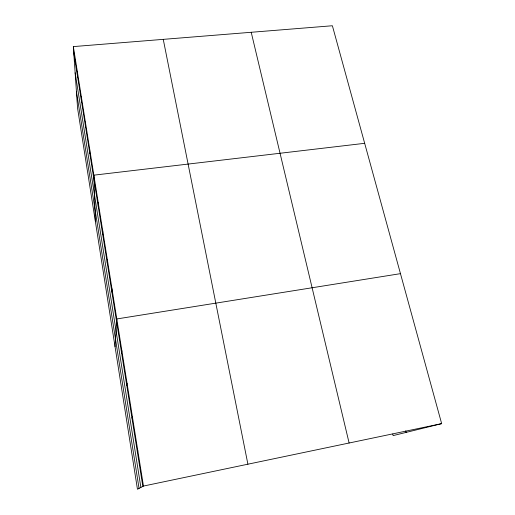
<?xml version="1.0" encoding="UTF-8"?>
<svg xmlns="http://www.w3.org/2000/svg" width="515" height="515" viewBox="0 0 515 515"><rect width="100%" height="100%" fill="white"/><g stroke="black" fill="none" stroke-linecap="round" stroke-linejoin="round"><path stroke-width="0.77" d="M107.268 263.139L107.3 259.444M111.884 292.14L111.993 288.851M115.038 346.627L116.796 318.952L400.47 273.652M121.604 353.135L121.868 350.728M126.716 385.22L127.063 383.289M131.949 418.103L132.387 416.68M137.325 451.816L137.853 450.921M441.658 423.639L143.46 486.057L137.454 489.25L77.565 108.227L73.342 46.595L332.387 25.75L441.658 423.639L393.132 435.593L392.739 434.048M364.672 143.312L93.852 175.164L95.404 221.701M405.775 430.855L406.174 432.381M251.217 32.284L349.112 443.009M163.255 39.359L247.902 464.195M73.342 46.595L143.46 486.057M73.774 52.897L142.829 486.392M75.139 72.776L140.872 487.435M76.42 91.522L139.05 488.4M77.269 71.212L77.649 77.237M81.28 96.357L81.608 102.092M85.381 122.049L85.657 127.488M89.571 148.314L89.79 153.438M98.236 202.627L98.333 207.062M102.717 230.707L102.749 234.782"/></g></svg>
